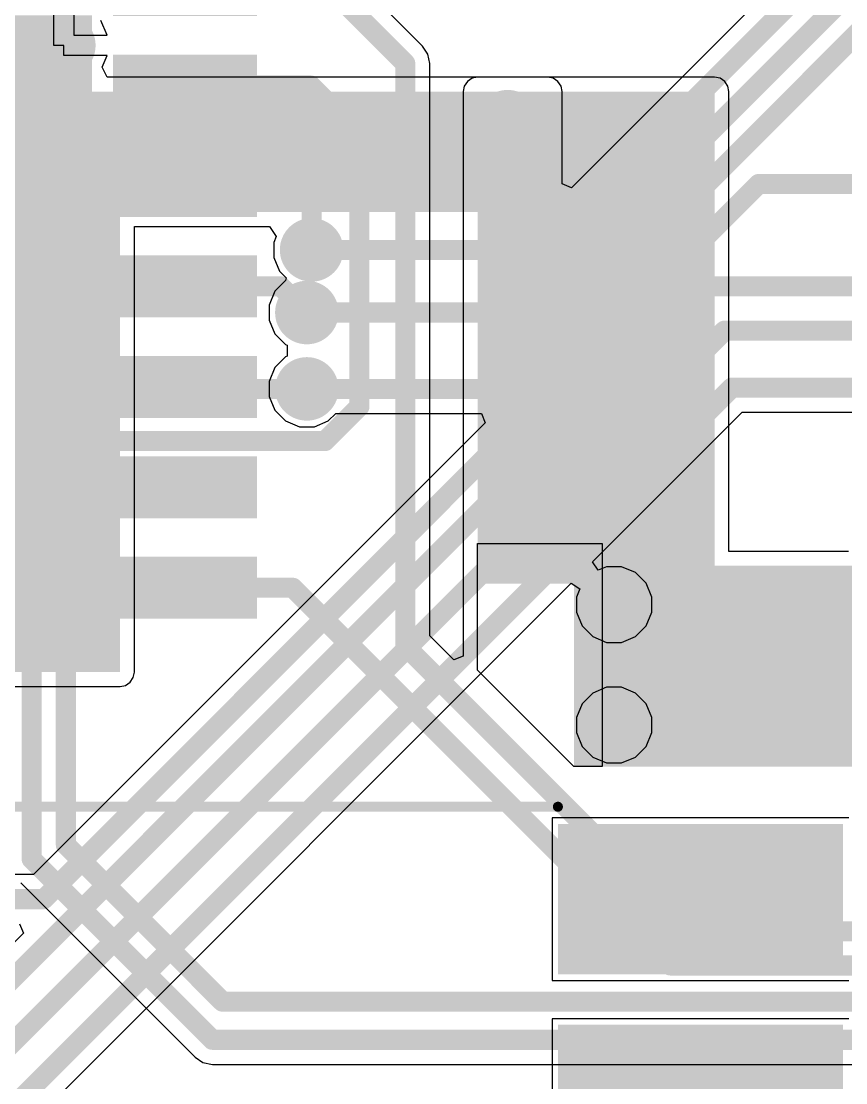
# Model space of a CAD drawing. Header units: millimetres. Extents: x -1231 to 5080, y -1243 to 680.
# Drawn here: x 11.3 to 21.73, y 32.78 to 46.2 of the extents above; entities that cross this region are included whole.
import ezdxf

# ---------------------------------------------------------------- set-up
doc = ezdxf.new("R2010")
doc.units = ezdxf.units.MM
for name, color, linetype in [('BottomLayer', 5, 'Continuous'), ('BottomPaste', 16, 'Continuous'), ('BottomSolder', 6, 'Continuous'), ('TopLayer', 1, 'Continuous'), ('TopOverlay', 2, 'Continuous'), ('TopPaste', 8, 'Continuous'), ('TopSolder', 216, 'Continuous'), ('ViaHoleLayer', 16, 'Continuous')]:
    doc.layers.add(name, color=color, linetype=linetype)

# ---------------------------------------------------------------- blocks, each defined once
blk = doc.blocks.new('ACDC56_41SURKWA_F01_20')
at = {"layer": 'TopLayer'}
for points in [[(-7.79999837, -9.73999957), (-11.19999919, -9.73999957), (-11.19999919, -8.04000043), (-7.79999837, -8.04000043)], [(-7.79999837, -12.27999957), (-11.19999919, -12.27999957), (-11.19999919, -10.58000043), (-7.79999837, -10.58000043)]]:
    blk.add_hatch(color=1, dxfattribs=at).paths.add_polyline_path(points)
at = {"layer": 'TopPaste'}
for points in [[(-7.79999837, -9.73999957), (-11.19999919, -9.73999957), (-11.19999919, -8.04000043), (-7.79999837, -8.04000043)], [(-7.79999837, -12.27999957), (-11.19999919, -12.27999957), (-11.19999919, -10.58000043), (-7.79999837, -10.58000043)]]:
    blk.add_hatch(color=8, dxfattribs=at).paths.add_polyline_path(points)
at = {"layer": 'TopSolder'}
for points in [[(-7.69839837, -9.84159957), (-11.30159919, -9.84159957), (-11.30159919, -7.93840043), (-7.69839837, -7.93840043)], [(-7.69839837, -12.38159957), (-11.30159919, -12.38159957), (-11.30159919, -10.47840043), (-7.69839837, -10.47840043)]]:
    blk.add_hatch(color=216, dxfattribs=at).paths.add_polyline_path(points)
at = {"layer": 'TopOverlay', "const_width": 0.127}
blk.add_lwpolyline([(7.6454, -12.5984), (-7.696199999999999, -12.5984)], dxfattribs=at)
at = {"layer": 'TopOverlay', "const_width": 0.0635}
blk.add_lwpolyline([(-7.72795, -12.5984, 1), (-7.66445, -12.5984, 1)], format="xyb", close=True, dxfattribs=at)
blk = doc.blocks.new('16_SOIC__0_295___7_50___W______B_27')
at = {"layer": 'BottomLayer'}
for points in [[(-5.500000429999999, 4.73499942), (-3.88000113, 4.73499942), (-3.88000113, 4.155000579999999), (-5.500000429999999, 4.155000579999999)], [(3.88000113, 4.73499942), (5.500000429999999, 4.73499942), (5.500000429999999, 4.155000579999999), (3.88000113, 4.155000579999999)], [(-5.500000429999999, 3.464999419999999), (-3.88000113, 3.464999419999999), (-3.88000113, 2.88500058), (-5.500000429999999, 2.88500058)], [(3.88000113, 3.464999419999999), (5.500000429999999, 3.464999419999999), (5.500000429999999, 2.88500058), (3.88000113, 2.88500058)], [(-5.500000429999999, 2.19499942), (-3.88000113, 2.19499942), (-3.88000113, 1.61500058), (-5.500000429999999, 1.61500058)], [(3.88000113, 2.19499942), (5.500000429999999, 2.19499942), (5.500000429999999, 1.61500058), (3.88000113, 1.61500058)], [(-5.500000429999999, 0.9249994199999999), (-3.88000113, 0.9249994199999999), (-3.88000113, 0.3450005799999999), (-5.500000429999999, 0.3450005799999999)], [(3.88000113, 0.9249994199999999), (5.500000429999999, 0.9249994199999999), (5.500000429999999, 0.3450005799999999), (3.88000113, 0.3450005799999999)], [(-5.500000429999999, -0.3450005799999999), (-3.88000113, -0.3450005799999999), (-3.88000113, -0.9249994199999999), (-5.500000429999999, -0.9249994199999999)], [(3.88000113, -0.3450005799999999), (5.500000429999999, -0.3450005799999999), (5.500000429999999, -0.9249994199999999), (3.88000113, -0.9249994199999999)], [(-5.500000429999999, -1.61500058), (-3.88000113, -1.61500058), (-3.88000113, -2.19499942), (-5.500000429999999, -2.19499942)], [(3.88000113, -1.61500058), (5.500000429999999, -1.61500058), (5.500000429999999, -2.19499942), (3.88000113, -2.19499942)], [(-5.500000429999999, -2.88500058), (-3.88000113, -2.88500058), (-3.88000113, -3.464999419999999), (-5.500000429999999, -3.464999419999999)], [(3.88000113, -2.88500058), (5.500000429999999, -2.88500058), (5.500000429999999, -3.464999419999999), (3.88000113, -3.464999419999999)], [(-5.500000429999999, -4.155000579999999), (-3.88000113, -4.155000579999999), (-3.88000113, -4.73499942), (-5.500000429999999, -4.73499942)], [(3.88000113, -4.155000579999999), (5.500000429999999, -4.155000579999999), (5.500000429999999, -4.73499942), (3.88000113, -4.73499942)]]:
    blk.add_hatch(color=5, dxfattribs=at).paths.add_polyline_path(points)
at = {"layer": 'BottomPaste'}
for points in [[(-5.500000429999999, 4.73499942), (-3.88000113, 4.73499942), (-3.88000113, 4.155000579999999), (-5.500000429999999, 4.155000579999999)], [(3.88000113, 4.73499942), (5.500000429999999, 4.73499942), (5.500000429999999, 4.155000579999999), (3.88000113, 4.155000579999999)], [(-5.500000429999999, 3.464999419999999), (-3.88000113, 3.464999419999999), (-3.88000113, 2.88500058), (-5.500000429999999, 2.88500058)], [(3.88000113, 3.464999419999999), (5.500000429999999, 3.464999419999999), (5.500000429999999, 2.88500058), (3.88000113, 2.88500058)], [(-5.500000429999999, 2.19499942), (-3.88000113, 2.19499942), (-3.88000113, 1.61500058), (-5.500000429999999, 1.61500058)], [(3.88000113, 2.19499942), (5.500000429999999, 2.19499942), (5.500000429999999, 1.61500058), (3.88000113, 1.61500058)], [(-5.500000429999999, 0.9249994199999999), (-3.88000113, 0.9249994199999999), (-3.88000113, 0.3450005799999999), (-5.500000429999999, 0.3450005799999999)], [(3.88000113, 0.9249994199999999), (5.500000429999999, 0.9249994199999999), (5.500000429999999, 0.3450005799999999), (3.88000113, 0.3450005799999999)], [(-5.500000429999999, -0.3450005799999999), (-3.88000113, -0.3450005799999999), (-3.88000113, -0.9249994199999999), (-5.500000429999999, -0.9249994199999999)], [(3.88000113, -0.3450005799999999), (5.500000429999999, -0.3450005799999999), (5.500000429999999, -0.9249994199999999), (3.88000113, -0.9249994199999999)], [(-5.500000429999999, -1.61500058), (-3.88000113, -1.61500058), (-3.88000113, -2.19499942), (-5.500000429999999, -2.19499942)], [(3.88000113, -1.61500058), (5.500000429999999, -1.61500058), (5.500000429999999, -2.19499942), (3.88000113, -2.19499942)], [(-5.500000429999999, -2.88500058), (-3.88000113, -2.88500058), (-3.88000113, -3.464999419999999), (-5.500000429999999, -3.464999419999999)], [(3.88000113, -2.88500058), (5.500000429999999, -2.88500058), (5.500000429999999, -3.464999419999999), (3.88000113, -3.464999419999999)], [(-5.500000429999999, -4.155000579999999), (-3.88000113, -4.155000579999999), (-3.88000113, -4.73499942), (-5.500000429999999, -4.73499942)], [(3.88000113, -4.155000579999999), (5.500000429999999, -4.155000579999999), (5.500000429999999, -4.73499942), (3.88000113, -4.73499942)]]:
    blk.add_hatch(color=16, dxfattribs=at).paths.add_polyline_path(points)
at = {"layer": 'BottomSolder'}
for points in [[(-5.60160043, 4.83659942), (-3.77840113, 4.83659942), (-3.77840113, 4.05340058), (-5.60160043, 4.05340058)], [(3.77840113, 4.83659942), (5.60160043, 4.83659942), (5.60160043, 4.05340058), (3.77840113, 4.05340058)], [(-5.60160043, 3.56659942), (-3.77840113, 3.56659942), (-3.77840113, 2.78340058), (-5.60160043, 2.78340058)], [(3.77840113, 3.56659942), (5.60160043, 3.56659942), (5.60160043, 2.78340058), (3.77840113, 2.78340058)], [(-5.60160043, 2.29659942), (-3.77840113, 2.29659942), (-3.77840113, 1.51340058), (-5.60160043, 1.51340058)], [(3.77840113, 2.29659942), (5.60160043, 2.29659942), (5.60160043, 1.51340058), (3.77840113, 1.51340058)], [(-5.60160043, 1.02659942), (-3.77840113, 1.02659942), (-3.77840113, 0.24340058), (-5.60160043, 0.24340058)], [(3.77840113, 1.02659942), (5.60160043, 1.02659942), (5.60160043, 0.24340058), (3.77840113, 0.24340058)], [(-5.60160043, -0.24340058), (-3.77840113, -0.24340058), (-3.77840113, -1.02659942), (-5.60160043, -1.02659942)], [(3.77840113, -0.24340058), (5.60160043, -0.24340058), (5.60160043, -1.02659942), (3.77840113, -1.02659942)], [(-5.60160043, -1.51340058), (-3.77840113, -1.51340058), (-3.77840113, -2.29659942), (-5.60160043, -2.29659942)], [(3.77840113, -1.51340058), (5.60160043, -1.51340058), (5.60160043, -2.29659942), (3.77840113, -2.29659942)], [(-5.60160043, -2.78340058), (-3.77840113, -2.78340058), (-3.77840113, -3.56659942), (-5.60160043, -3.56659942)], [(3.77840113, -2.78340058), (5.60160043, -2.78340058), (5.60160043, -3.56659942), (3.77840113, -3.56659942)], [(-5.60160043, -4.05340058), (-3.77840113, -4.05340058), (-3.77840113, -4.83659942), (-5.60160043, -4.83659942)], [(3.77840113, -4.05340058), (5.60160043, -4.05340058), (5.60160043, -4.83659942), (3.77840113, -4.83659942)]]:
    blk.add_hatch(color=6, dxfattribs=at).paths.add_polyline_path(points)
blk = doc.blocks.new('CAP_0805_B_34')
at = {"layer": 'BottomLayer'}
for points in [[(-1.524, 0.7619999999999999), (-0.508, 0.7619999999999999), (-0.508, -0.7619999999999999), (-1.524, -0.7619999999999999)], [(0.508, 0.7619999999999999), (1.524, 0.7619999999999999), (1.524, -0.7619999999999999), (0.508, -0.7619999999999999)]]:
    blk.add_hatch(color=5, dxfattribs=at).paths.add_polyline_path(points)
at = {"layer": 'BottomPaste'}
for points in [[(-1.524, 0.7619999999999999), (-0.508, 0.7619999999999999), (-0.508, -0.7619999999999999), (-1.524, -0.7619999999999999)], [(0.508, 0.7619999999999999), (1.524, 0.7619999999999999), (1.524, -0.7619999999999999), (0.508, -0.7619999999999999)]]:
    blk.add_hatch(color=16, dxfattribs=at).paths.add_polyline_path(points)
at = {"layer": 'BottomSolder'}
for points in [[(-1.59399986, 0.8319998599999999), (-0.4380001399999999, 0.8319998599999999), (-0.4380001399999999, -0.8319998599999999), (-1.59399986, -0.8319998599999999)], [(0.4380001399999999, 0.8319998599999999), (1.59399986, 0.8319998599999999), (1.59399986, -0.8319998599999999), (0.4380001399999999, -0.8319998599999999)]]:
    blk.add_hatch(color=6, dxfattribs=at).paths.add_polyline_path(points)

msp = doc.modelspace()

# ---------------------------------------------------------------- hatches: boundary and pattern name
at = {"layer": 'BottomLayer'}
for points in [[(10.5156, 43.7642), (12.192, 43.7642), (12.192, 46.2788), (10.5156, 46.2788)], [(17.0688, 39.09059999999999), (20.066, 39.09059999999999), (20.066, 45.3136), (17.0688, 45.3136)], [(18.288, 36.7792), (23.5966, 36.7792), (23.5966, 39.3192), (18.288, 39.3192)]]:
    msp.add_hatch(color=5, dxfattribs=at).paths.add_polyline_path(points)
h = msp.add_hatch(color=5, dxfattribs=at)
edge = h.paths.add_edge_path()
edge.add_arc((11.8364, 45.8978), 0.2999994, 0, 360)
h = msp.add_hatch(color=5, dxfattribs=at)
edge = h.paths.add_edge_path()
edge.add_arc((17.4498, 44.93259999999999), 0.2999994, 0, 360)
h = msp.add_hatch(color=5, dxfattribs=at)
edge = h.paths.add_edge_path()
edge.add_arc((17.4498, 44.1452), 0.2999994, 0, 360)
h = msp.add_hatch(color=5, dxfattribs=at)
edge = h.paths.add_edge_path()
edge.add_arc((14.96990402, 43.3118006), 0.2999994, 0, 360)
h = msp.add_hatch(color=5, dxfattribs=at)
edge = h.paths.add_edge_path()
edge.add_arc((14.9098, 42.5196), 0.2999994, 0, 360)
h = msp.add_hatch(color=5, dxfattribs=at)
edge = h.paths.add_edge_path()
edge.add_arc((14.9098, 41.55439999999999), 0.2999994, 0, 360)
h = msp.add_hatch(color=5, dxfattribs=at)
edge = h.paths.add_edge_path()
edge.add_arc((18.796, 38.82760078), 0.2999994, 0, 360)
h = msp.add_hatch(color=5, dxfattribs=at)
edge = h.paths.add_edge_path()
edge.add_arc((18.796, 37.30360078), 0.2999994, 0, 360)
at = {"layer": 'BottomSolder'}
h = msp.add_hatch(color=6, dxfattribs=at)
edge = h.paths.add_edge_path()
edge.add_arc((11.8364, 45.8978), 0.4015993999999999, 0, 360)
h = msp.add_hatch(color=6, dxfattribs=at)
edge = h.paths.add_edge_path()
edge.add_arc((17.4498, 44.93259999999999), 0.4015993999999999, 0, 360)
h = msp.add_hatch(color=6, dxfattribs=at)
edge = h.paths.add_edge_path()
edge.add_arc((17.4498, 44.1452), 0.4015993999999999, 0, 360)
h = msp.add_hatch(color=6, dxfattribs=at)
edge = h.paths.add_edge_path()
edge.add_arc((14.96990402, 43.3118006), 0.4015993999999999, 0, 360)
h = msp.add_hatch(color=6, dxfattribs=at)
edge = h.paths.add_edge_path()
edge.add_arc((14.9098, 42.5196), 0.4015993999999999, 0, 360)
h = msp.add_hatch(color=6, dxfattribs=at)
edge = h.paths.add_edge_path()
edge.add_arc((14.9098, 41.55439999999999), 0.4015993999999999, 0, 360)
h = msp.add_hatch(color=6, dxfattribs=at)
edge = h.paths.add_edge_path()
edge.add_arc((18.796, 38.82760078), 0.4015993999999999, 0, 360)
h = msp.add_hatch(color=6, dxfattribs=at)
edge = h.paths.add_edge_path()
edge.add_arc((18.796, 37.30360078), 0.4015993999999999, 0, 360)
at = {"layer": 'TopLayer'}
h = msp.add_hatch(color=1, dxfattribs=at)
edge = h.paths.add_edge_path()
edge.add_arc((11.8364, 45.8978), 0.2999994, 0, 360)
for points in [[(8.6106, 43.7896), (17.9578, 43.7896), (17.9578, 45.3136), (8.6106, 45.3136)], [(8.6106, 37.973), (12.5476, 37.973), (12.5476, 44.8056), (8.6106, 44.8056)]]:
    msp.add_hatch(color=1, dxfattribs=at).paths.add_polyline_path(points)
h = msp.add_hatch(color=1, dxfattribs=at)
edge = h.paths.add_edge_path()
edge.add_arc((17.4498, 44.93259999999999), 0.2999994, 0, 360)
h = msp.add_hatch(color=1, dxfattribs=at)
edge = h.paths.add_edge_path()
edge.add_arc((17.4498, 44.1452), 0.2999994, 0, 360)
h = msp.add_hatch(color=1, dxfattribs=at)
edge = h.paths.add_edge_path()
edge.add_arc((14.96990402, 43.3118006), 0.2999994, 0, 360)
h = msp.add_hatch(color=1, dxfattribs=at)
edge = h.paths.add_edge_path()
edge.add_arc((14.9098, 42.5196), 0.2999994, 0, 360)
h = msp.add_hatch(color=1, dxfattribs=at)
edge = h.paths.add_edge_path()
edge.add_arc((14.9098, 41.55439999999999), 0.2999994, 0, 360)
h = msp.add_hatch(color=1, dxfattribs=at)
edge = h.paths.add_edge_path()
edge.add_arc((18.796, 38.82760078), 0.2999994, 0, 360)
h = msp.add_hatch(color=1, dxfattribs=at)
edge = h.paths.add_edge_path()
edge.add_arc((18.796, 37.30360078), 0.2999994, 0, 360)
at = {"layer": 'TopSolder'}
h = msp.add_hatch(color=216, dxfattribs=at)
edge = h.paths.add_edge_path()
edge.add_arc((11.8364, 45.8978), 0.4015993999999999, 0, 360)
h = msp.add_hatch(color=216, dxfattribs=at)
edge = h.paths.add_edge_path()
edge.add_arc((17.4498, 44.93259999999999), 0.4015993999999999, 0, 360)
h = msp.add_hatch(color=216, dxfattribs=at)
edge = h.paths.add_edge_path()
edge.add_arc((17.4498, 44.1452), 0.4015993999999999, 0, 360)
h = msp.add_hatch(color=216, dxfattribs=at)
edge = h.paths.add_edge_path()
edge.add_arc((14.96990402, 43.3118006), 0.4015993999999999, 0, 360)
h = msp.add_hatch(color=216, dxfattribs=at)
edge = h.paths.add_edge_path()
edge.add_arc((14.9098, 42.5196), 0.4015993999999999, 0, 360)
h = msp.add_hatch(color=216, dxfattribs=at)
edge = h.paths.add_edge_path()
edge.add_arc((14.9098, 41.55439999999999), 0.4015993999999999, 0, 360)
h = msp.add_hatch(color=216, dxfattribs=at)
edge = h.paths.add_edge_path()
edge.add_arc((18.796, 38.82760078), 0.4015993999999999, 0, 360)
h = msp.add_hatch(color=216, dxfattribs=at)
edge = h.paths.add_edge_path()
edge.add_arc((18.796, 37.30360078), 0.4015993999999999, 0, 360)
at = {"layer": 'ViaHoleLayer'}
h = msp.add_hatch(color=16, dxfattribs=at)
edge = h.paths.add_edge_path()
edge.add_arc((11.8364, 45.8978), 0.1499997, 0, 360)
h = msp.add_hatch(color=16, dxfattribs=at)
edge = h.paths.add_edge_path()
edge.add_arc((17.4498, 44.93259999999999), 0.1499997, 0, 360)
h = msp.add_hatch(color=16, dxfattribs=at)
edge = h.paths.add_edge_path()
edge.add_arc((17.4498, 44.1452), 0.1499997, 0, 360)
h = msp.add_hatch(color=16, dxfattribs=at)
edge = h.paths.add_edge_path()
edge.add_arc((14.96990402, 43.3118006), 0.1499997, 0, 360)
h = msp.add_hatch(color=16, dxfattribs=at)
edge = h.paths.add_edge_path()
edge.add_arc((14.9098, 42.5196), 0.1499997, 0, 360)
h = msp.add_hatch(color=16, dxfattribs=at)
edge = h.paths.add_edge_path()
edge.add_arc((14.9098, 41.55439999999999), 0.1499997, 0, 360)
h = msp.add_hatch(color=16, dxfattribs=at)
edge = h.paths.add_edge_path()
edge.add_arc((18.796, 38.82760078), 0.1499997, 0, 360)
h = msp.add_hatch(color=16, dxfattribs=at)
edge = h.paths.add_edge_path()
edge.add_arc((18.796, 37.30360078), 0.1499997, 0, 360)

# ---------------------------------------------------------------- linework, layer by layer
at = {"layer": 'BottomLayer'}
for p, q in [((16.3741481, 45.88895064), (15.38355064, 46.87954809999999)), ((16.44151652, 45.78813042), (16.3741481, 45.88895064)), ((16.46517154, 45.66920254), (16.44151652, 45.78813042)), ((16.46517154, 38.43192466), (16.46517154, 45.66920254)), ((16.90131748, 45.38297248), (16.88751766, 45.3136)), ((16.94061382, 45.44178618), (16.90131748, 45.38297248)), ((16.99942752, 45.48108251999999), (16.94061382, 45.44178618)), ((17.0688, 45.49488234), (16.99942752, 45.48108251999999)), ((20.066, 45.49488234), (17.0688, 45.49488234)), ((20.13537248, 45.48108251999999), (20.066, 45.49488234)), ((20.19418618, 45.44178618), (20.13537248, 45.48108251999999)), ((20.23348252, 45.38297248), (20.19418618, 45.44178618)), ((20.24728234, 45.3136), (20.23348252, 45.38297248)), ((16.88751766, 45.3136), (16.88751766, 39.5986)), ((20.24728234, 39.50048234), (20.24728234, 45.3136)), ((16.88751766, 39.5986), (16.88751766, 39.09059999999999)), ((17.0688, 37.9984), (17.0688, 39.5986)), ((17.0688, 39.5986), (18.6436, 39.5986)), ((18.6436, 39.5986), (18.6436, 36.7792)), ((21.7616024, 39.50048234), (20.24728234, 39.50048234)), ((16.88751766, 39.09059999999999), (16.88751766, 38.17551419999999)), ((16.7701849, 38.1269113), (16.46517154, 38.43192466)), ((16.88751766, 38.17551419999999), (16.7701849, 38.1269113)), ((18.288, 36.7792), (17.0688, 37.9984)), ((18.6436, 36.7792), (18.288, 36.7792)), ((11.29166652, 35.30858318), (13.4951978, 33.1050519)), ((13.4951978, 33.1050519), (13.59601802, 33.03768348)), ((13.59601802, 33.03768348), (13.7149459, 33.01402846)), ((13.7149459, 33.01402846), (57.65459894, 33.01402846))]:
    msp.add_line(p, q, dxfattribs=at)
at = {"layer": 'BottomLayer', "const_width": 0.254}
for points in [[(15.16380254, 46.6598), (16.1544, 45.66920254)], [(16.1544, 38.3032), (16.1544, 45.66920254)], [(13.36939922, 45.38979999999999), (14.96060254, 45.38979999999999)], [(14.96060254, 45.38979999999999), (15.57470342, 44.77569912)], [(15.57470342, 41.33030342), (15.57470342, 44.77569912)], [(13.36939922, 44.1198), (14.7066, 44.1198)], [(14.7066, 44.1198), (14.96990402, 43.85649598)], [(14.96990402, 43.3118006), (14.96990402, 43.85649598)], [(13.36939922, 42.8498), (14.5796, 42.8498)], [(14.5796, 42.8498), (14.9098, 42.5196)], [(13.36939922, 41.5798), (13.39479922, 41.55439999999999)], [(13.39479922, 41.55439999999999), (14.9098, 41.55439999999999)], [(15.1384, 40.894), (15.57470342, 41.33030342)], [(11.43, 40.33986598), (11.98413402, 40.894)], [(11.98413402, 40.894), (15.1384, 40.894)], [(11.43, 35.6097459), (11.43, 40.33986598)], [(11.8618, 39.9288), (12.2428, 40.3098)], [(12.2428, 40.3098), (13.36939922, 40.3098)], [(11.8618, 35.78860254), (11.8618, 39.9288)], [(13.36939922, 39.03979999999999), (14.73200254, 39.03979999999999)], [(14.73200254, 39.03979999999999), (19.50720254, 34.26459999999999)], [(16.1544, 38.3032), (19.7612, 34.6964)], [(11.8618, 35.78860254), (13.84300254, 33.80739999999999)], [(11.43, 35.6097459), (13.7149459, 33.3248)], [(19.7612, 34.6964), (58.44434335999999, 34.6964)], [(19.50720254, 34.26459999999999), (58.21679999999999, 34.26459999999999)], [(13.84300254, 33.80739999999999), (57.91138024, 33.80739999999999)], [(13.7149459, 33.3248), (57.7833236, 33.3248)]]:
    msp.add_lwpolyline(points, dxfattribs=at)
at = {"layer": 'BottomLayer', "const_width": 0.127}
for points in [[(16.0909, 45.66920254, 1), (16.2179, 45.66920254, 1)], [(16.0909, 45.66920254, 1), (16.2179, 45.66920254, 1)], [(13.30589922, 45.38979999999999, 1), (13.43289922, 45.38979999999999, 1)], [(14.89710254, 45.38979999999999, 1), (15.02410254, 45.38979999999999, 1)], [(14.89710254, 45.38979999999999, 1), (15.02410254, 45.38979999999999, 1)], [(15.51120342, 44.77569912, 1), (15.63820342, 44.77569912, 1)], [(15.51120342, 44.77569912, 1), (15.63820342, 44.77569912, 1)], [(13.30589922, 44.1198, 1), (13.43289922, 44.1198, 1)], [(14.6431, 44.1198, 1), (14.7701, 44.1198, 1)], [(14.6431, 44.1198, 1), (14.7701, 44.1198, 1)], [(14.90640402, 43.85649598, 1), (15.03340402, 43.85649598, 1)], [(14.90640402, 43.85649598, 1), (15.03340402, 43.85649598, 1)], [(14.90640402, 43.3118006, 1), (15.03340402, 43.3118006, 1)], [(13.30589922, 42.8498, 1), (13.43289922, 42.8498, 1)], [(14.5161, 42.8498, 1), (14.6431, 42.8498, 1)], [(14.5161, 42.8498, 1), (14.6431, 42.8498, 1)], [(14.8463, 42.5196, 1), (14.9733, 42.5196, 1)], [(13.30589922, 41.5798, 1), (13.43289922, 41.5798, 1)], [(13.33129922, 41.55439999999999, 1), (13.45829922, 41.55439999999999, 1)], [(13.33129922, 41.55439999999999, 1), (13.45829922, 41.55439999999999, 1)], [(14.8463, 41.55439999999999, 1), (14.9733, 41.55439999999999, 1)], [(15.51120342, 41.33030342, 1), (15.63820342, 41.33030342, 1)], [(15.51120342, 41.33030342, 1), (15.63820342, 41.33030342, 1)], [(11.92063402, 40.894, 1), (12.04763402, 40.894, 1)], [(11.92063402, 40.894, 1), (12.04763402, 40.894, 1)], [(15.0749, 40.894, 1), (15.2019, 40.894, 1)], [(15.0749, 40.894, 1), (15.2019, 40.894, 1)], [(11.3665, 40.33986598, 1), (11.4935, 40.33986598, 1)], [(11.3665, 40.33986598, 1), (11.4935, 40.33986598, 1)], [(12.1793, 40.3098, 1), (12.3063, 40.3098, 1)], [(12.1793, 40.3098, 1), (12.3063, 40.3098, 1)], [(13.30589922, 40.3098, 1), (13.43289922, 40.3098, 1)], [(11.7983, 39.9288, 1), (11.9253, 39.9288, 1)], [(11.7983, 39.9288, 1), (11.9253, 39.9288, 1)], [(13.30589922, 39.03979999999999, 1), (13.43289922, 39.03979999999999, 1)], [(14.66850254, 39.03979999999999, 1), (14.79550254, 39.03979999999999, 1)], [(14.66850254, 39.03979999999999, 1), (14.79550254, 39.03979999999999, 1)], [(16.0909, 38.3032, 1), (16.2179, 38.3032, 1)], [(16.0909, 38.3032, 1), (16.2179, 38.3032, 1)], [(11.7983, 35.78860254, 1), (11.9253, 35.78860254, 1)], [(11.7983, 35.78860254, 1), (11.9253, 35.78860254, 1)], [(11.3665, 35.6097459, 1), (11.4935, 35.6097459, 1)], [(11.3665, 35.6097459, 1), (11.4935, 35.6097459, 1)], [(19.6977, 34.6964, 1), (19.8247, 34.6964, 1)], [(19.6977, 34.6964, 1), (19.8247, 34.6964, 1)], [(19.44370254, 34.26459999999999, 1), (19.57070254, 34.26459999999999, 1)], [(19.44370254, 34.26459999999999, 1), (19.57070254, 34.26459999999999, 1)], [(13.77950254, 33.80739999999999, 1), (13.90650254, 33.80739999999999, 1)], [(13.77950254, 33.80739999999999, 1), (13.90650254, 33.80739999999999, 1)], [(13.6514459, 33.3248, 1), (13.7784459, 33.3248, 1)], [(13.6514459, 33.3248, 1), (13.7784459, 33.3248, 1)]]:
    msp.add_lwpolyline(points, format="xyb", close=True, dxfattribs=at)
at = {"layer": 'TopLayer'}
for p, q in [((22.7157026, 48.5559481), (18.2564151, 44.0966606)), ((11.7094, 45.8978), (11.7094, 46.4448398)), ((11.9634, 46.4448398), (11.9634, 46.0248)), ((12.3834398, 46.0248), (12.3060587, 46.21161446)), ((11.9634, 46.0248), (12.3834398, 46.0248)), ((11.8364, 45.8978), (11.7094, 45.8978)), ((11.8364, 45.7708), (11.8364, 45.8978)), ((12.3834398, 45.7708), (11.8364, 45.7708)), ((12.3217559, 45.62188488), (12.3834398, 45.7708)), ((12.38289116, 45.49488234), (12.3217559, 45.62188488)), ((17.9578, 45.49488234), (12.38289116, 45.49488234)), ((18.02717248, 45.48108251999999), (17.9578, 45.49488234)), ((18.08598618, 45.44178618), (18.02717248, 45.48108251999999)), ((18.12528252, 45.38297248), (18.08598618, 45.44178618)), ((18.13908234, 45.3136), (18.12528252, 45.38297248)), ((18.13908234, 44.14526349999999), (18.13908234, 45.3136)), ((18.2564151, 44.0966606), (18.13908234, 44.14526349999999)), ((12.72888234, 37.973), (12.72888234, 43.60831766)), ((12.72888234, 43.60831766), (14.43809406, 43.60831766)), ((14.43809406, 43.60831766), (14.52295292, 43.48131512)), ((14.52295292, 43.48131512), (14.49210462, 43.40683978)), ((14.49210462, 43.40683978), (14.49210462, 43.21676142)), ((14.49210462, 43.21676142), (14.56484514, 43.04114836)), ((14.56484514, 43.04114836), (14.64614546, 42.95984804)), ((14.64614546, 42.95984804), (14.63914522, 42.92465634)), ((14.63914522, 42.92465634), (14.50474112, 42.79025223999999)), ((14.50474112, 42.79025223999999), (14.4320006, 42.61463918)), ((14.4320006, 42.61463918), (14.4320006, 42.42456082)), ((14.4320006, 42.42456082), (14.50474112, 42.24894775999999)), ((14.50474112, 42.24894775999999), (14.63914776, 42.11454112)), ((14.63914776, 42.11454112), (14.66041518, 42.10573239999999)), ((14.66041518, 42.10573239999999), (14.66041518, 41.9682676)), ((14.63914776, 41.95945888), (14.50474112, 41.82505224)), ((14.66041518, 41.9682676), (14.63914776, 41.95945888)), ((14.50474112, 41.82505224), (14.4320006, 41.64943918)), ((14.4320006, 41.64943918), (14.4320006, 41.45936081999999)), ((14.4320006, 41.45936081999999), (14.50474112, 41.28374776)), ((14.50474112, 41.28374776), (14.63914776, 41.14934112)), ((15.18045224, 41.14934112), (15.27473958, 41.24362846)), ((15.27473958, 41.24362846), (17.1177966, 41.24362846)), ((17.1177966, 41.24362846), (17.1663995, 41.12629569999999)), ((18.52376534, 39.36946914), (20.41369806, 41.25940186)), ((20.41369806, 41.25940186), (26.28374474, 41.25940186)), ((17.1663995, 41.12629569999999), (11.45367534, 35.41357154)), ((14.63914776, 41.14934112), (14.81476082, 41.0766006)), ((14.81476082, 41.0766006), (15.00483918, 41.0766006)), ((15.00483918, 41.0766006), (15.18045224, 41.14934112)), ((18.59570322, 39.26180108), (18.52376534, 39.36946914)), ((18.70096082, 39.30540017999999), (18.59570322, 39.26180108)), ((18.89103918, 39.30540017999999), (18.70096082, 39.30540017999999)), ((19.06665224, 39.23265966), (18.89103918, 39.30540017999999)), ((19.20105888, 39.09825301999999), (19.06665224, 39.23265966)), ((3.8773481, 24.7230519), (18.25413164, 39.09983544)), ((18.25413164, 39.09983544), (18.3617997, 39.02789756)), ((19.2737994, 38.92263996), (19.20105888, 39.09825301999999)), ((18.3617997, 39.02789756), (18.3182006, 38.92263996)), ((18.3182006, 38.92263996), (18.3182006, 38.7325616)), ((19.2737994, 38.7325616), (19.2737994, 38.92263996)), ((18.3182006, 38.7325616), (18.39094112, 38.55694854)), ((19.20105888, 38.55694854), (19.2737994, 38.7325616)), ((18.39094112, 38.55694854), (18.52534776, 38.4225419)), ((19.06665224, 38.4225419), (19.20105888, 38.55694854)), ((18.52534776, 38.4225419), (18.70096082, 38.34980138)), ((18.89103918, 38.34980138), (19.06665224, 38.4225419)), ((18.70096082, 38.34980138), (18.89103918, 38.34980138)), ((12.67578618, 37.84481382), (12.71508252, 37.90362751999999)), ((12.71508252, 37.90362751999999), (12.72888234, 37.973)), ((8.4836, 37.79171766), (12.5476, 37.79171766)), ((12.5476, 37.79171766), (12.61697248, 37.80551748)), ((12.61697248, 37.80551748), (12.67578618, 37.84481382)), ((18.70096082, 37.78140018), (18.52534776, 37.70865966)), ((18.89103918, 37.78140018), (18.70096082, 37.78140018)), ((19.06665224, 37.70865966), (18.89103918, 37.78140018)), ((18.52534776, 37.70865966), (18.39094112, 37.57425301999999)), ((19.20105888, 37.57425301999999), (19.06665224, 37.70865966)), ((18.39094112, 37.57425301999999), (18.3182006, 37.39863996)), ((19.2737994, 37.39863996), (19.20105888, 37.57425301999999)), ((18.3182006, 37.39863996), (18.3182006, 37.2085616)), ((19.2737994, 37.2085616), (19.2737994, 37.39863996)), ((18.3182006, 37.2085616), (18.39094112, 37.03294854)), ((19.20105888, 37.03294854), (19.2737994, 37.2085616)), ((18.39094112, 37.03294854), (18.52534776, 36.8985419)), ((19.06665224, 36.8985419), (19.20105888, 37.03294854)), ((18.52534776, 36.8985419), (18.70096082, 36.82580138)), ((18.70096082, 36.82580138), (18.89103918, 36.82580138)), ((18.89103918, 36.82580138), (19.06665224, 36.8985419)), ((21.76639792, 36.1305983), (18.01079964, 36.1305983)), ((18.01079964, 36.1305983), (18.01079964, 34.0750017)), ((11.45367534, 35.41357154), (10.65818036, 35.41357154)), ((11.27685324, 34.79202846), (11.32545614, 34.67469569999999)), ((11.32545614, 34.67469569999999), (9.52433198, 32.87357154)), ((18.01079964, 34.0750017), (21.76639792, 34.0750017)), ((21.76639792, 33.5905983), (18.01079964, 33.5905983)), ((18.01079964, 33.5905983), (18.01079964, 31.5350017))]:
    msp.add_line(p, q, dxfattribs=at)
at = {"layer": 'TopLayer', "const_width": 0.254}
for points in [[(17.9110513, 43.3118006), (22.9354507, 48.3362)], [(17.72950734, 42.5196), (23.11430734, 47.9044)], [(17.37496398, 41.55439999999999), (23.29316398, 47.4726)], [(11.5824, 35.10279999999999), (20.6248, 44.1452)], [(20.6248, 44.1452), (27.2542, 44.1452)], [(14.96990402, 43.3118006), (17.9110513, 43.3118006)], [(9.653056639999999, 32.5628), (19.94005664, 42.8498)], [(19.94005664, 42.8498), (27.2542, 42.8498)], [(14.9098, 42.5196), (17.72950734, 42.5196)], [(5.384799999999999, 27.4828), (20.193, 42.291)], [(20.193, 42.291), (26.8732, 42.291)], [(3.6576, 24.9428), (20.2849734, 41.5701734)], [(14.9098, 41.55439999999999), (17.37496398, 41.55439999999999)], [(20.2849734, 41.5701734), (26.64868432, 41.5701734)], [(0.48843184, 35.10279999999999), (11.5824, 35.10279999999999)]]:
    msp.add_lwpolyline(points, dxfattribs=at)
at = {"layer": 'TopLayer', "const_width": 0.127}
for points in [[(20.5613, 44.1452, 1), (20.6883, 44.1452, 1)], [(20.5613, 44.1452, 1), (20.6883, 44.1452, 1)], [(14.90640402, 43.3118006, 1), (15.03340402, 43.3118006, 1)], [(17.8475513, 43.3118006, 1), (17.9745513, 43.3118006, 1)], [(17.8475513, 43.3118006, 1), (17.9745513, 43.3118006, 1)], [(19.87655664, 42.8498, 1), (20.00355664, 42.8498, 1)], [(19.87655664, 42.8498, 1), (20.00355664, 42.8498, 1)], [(14.8463, 42.5196, 1), (14.9733, 42.5196, 1)], [(17.66600734, 42.5196, 1), (17.79300734, 42.5196, 1)], [(17.66600734, 42.5196, 1), (17.79300734, 42.5196, 1)], [(20.1295, 42.291, 1), (20.2565, 42.291, 1)], [(20.1295, 42.291, 1), (20.2565, 42.291, 1)], [(14.8463, 41.55439999999999, 1), (14.9733, 41.55439999999999, 1)], [(17.31146398, 41.55439999999999, 1), (17.43846398, 41.55439999999999, 1)], [(17.31146398, 41.55439999999999, 1), (17.43846398, 41.55439999999999, 1)], [(20.2214734, 41.5701734, 1), (20.3484734, 41.5701734, 1)], [(20.2214734, 41.5701734, 1), (20.3484734, 41.5701734, 1)], [(11.5189, 35.10279999999999, 1), (11.6459, 35.10279999999999, 1)], [(11.5189, 35.10279999999999, 1), (11.6459, 35.10279999999999, 1)]]:
    msp.add_lwpolyline(points, format="xyb", close=True, dxfattribs=at)

# ---------------------------------------------------------------- block references
msp.add_blockref('16_SOIC__0_295___7_50___W______B_27', (18.0594, 43.4848))
for name, p, rotation in [('CAP_0805_B_34', (11.3538, 43.9166), 270), ('ACDC56_41SURKWA_F01_20', (10.3886, 23.6728), 180)]:
    msp.add_blockref(name, p, dxfattribs=dict(rotation=rotation))

doc.saveas('drawing.dxf')
